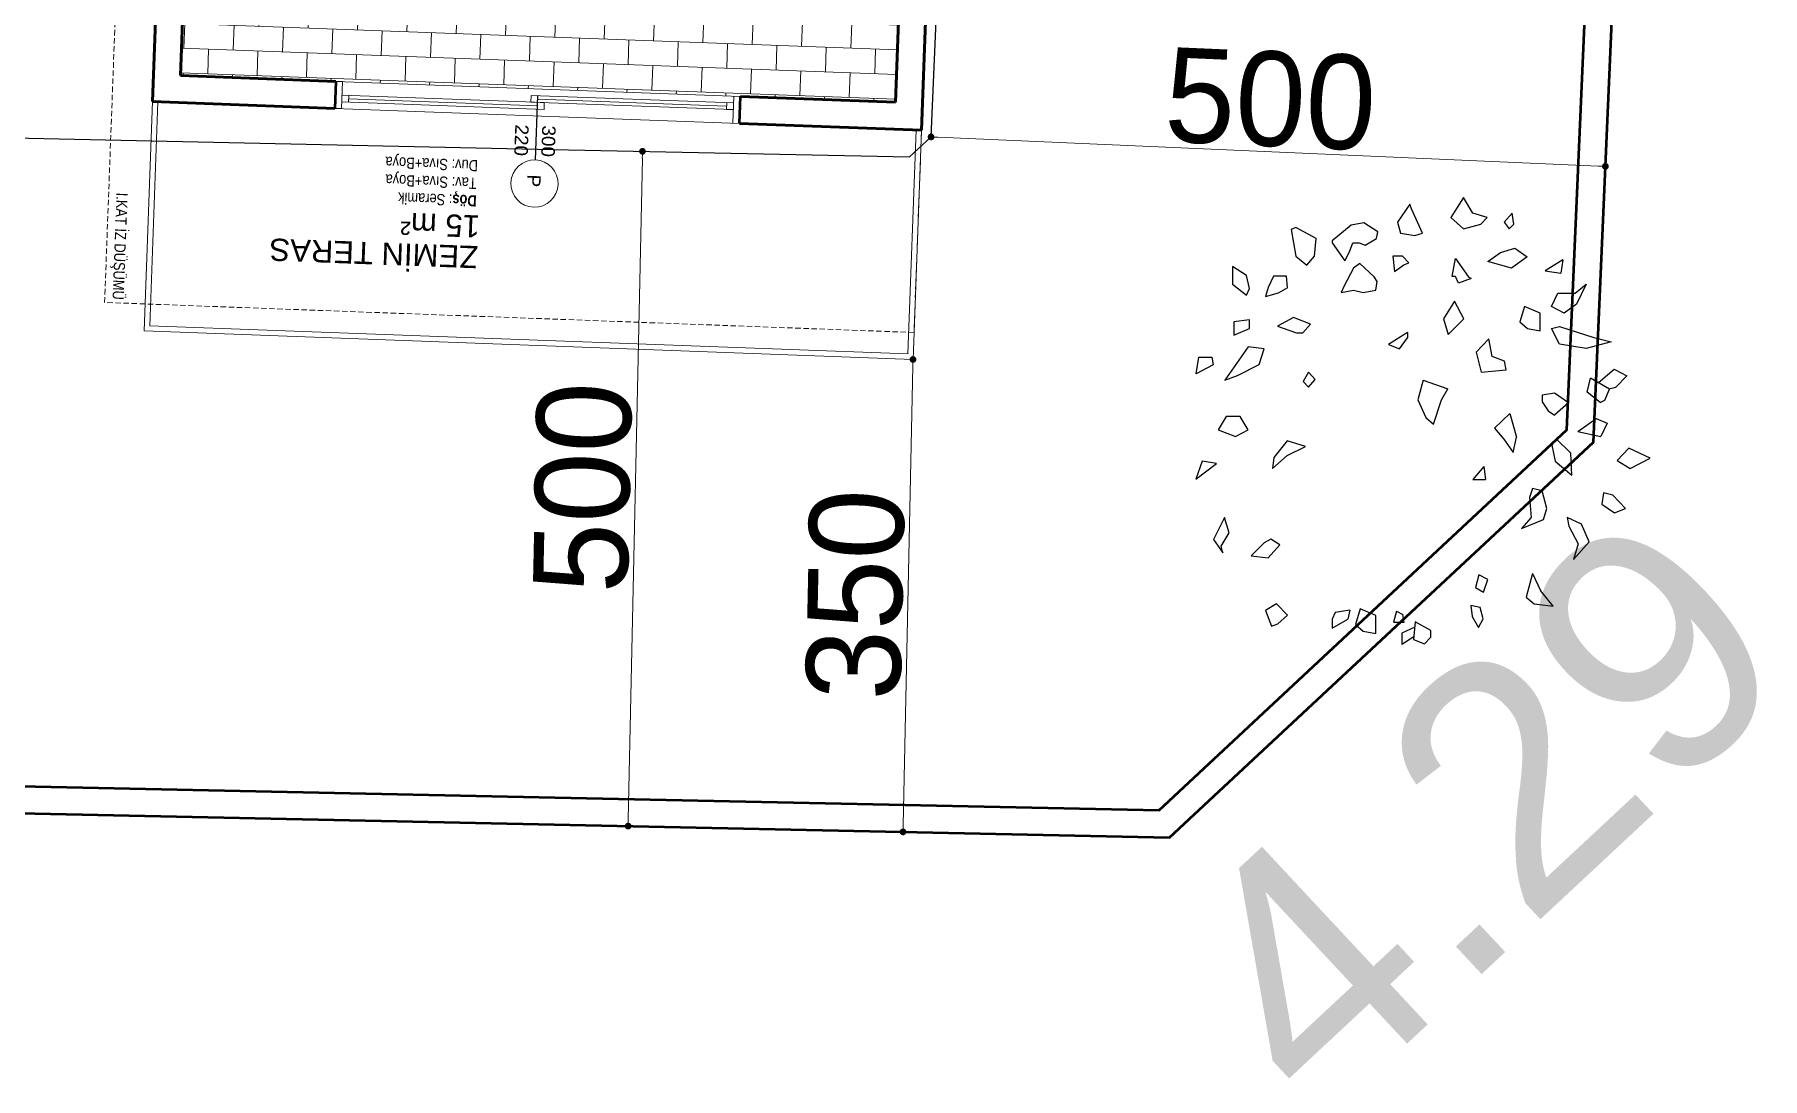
# Model space of a CAD drawing. Header units: centimetres. Extents: x 63871 to 181827, y -95930 to 42199.
# Drawn here: x 155609 to 156889, y 17958 to 18732 of the extents above; entities that cross this region are included whole.
import ezdxf

# ---------------------------------------------------------------- set-up
doc = ezdxf.new("R2010")
doc.units = ezdxf.units.CM
doc.linetypes.add('11-021_500-SatisOfisi_220512$0${ Diamond }', pattern=[12, 4, -2, 2, 2, -2])
for name, color, linetype, lineweight in [('A-AREA-IDEN', 7, 'Continuous', 9), ('A-FLOR-HRAL', 11, 'Continuous', 9), ('A-GLAZ', 151, 'Continuous', 9), ('A-WALL', 12, 'Continuous', 50), ('ARM_Pen_No__252', 8, 'Continuous', 18), ('İz DÜŞÜMÜ', 7, '11-021_500-SatisOfisi_220512$0${ Diamond }', 18), ('OLUK', 222, 'Continuous', 15), ('PARSEL SINIRI', 12, 'Continuous', 50), ('ROL_CEPHE', 1, 'Continuous', 0), ('ÇEKME MESAFESİ', 5, 'Continuous', 25)]:
    doc.layers.add(name, color=color, linetype=linetype, lineweight=lineweight)
for name, color, linetype in [('Bitirme - Duvar', 7, 'Continuous'), ('CAY', 94, 'Continuous'), ('Dıış Ölçü', 140, 'Continuous')]:
    doc.layers.add(name, color=color, linetype=linetype)
doc.styles.add('Arial', font='Arial.ttf', dxfattribs={"height": 250})
doc.styles.add('MtXpl_Arial_Narrow', font='')
doc.styles.add('MtXpl_Arial_Narrow_1', font='')
doc.styles.add('OLUŞTURULMUŞ_STİL_1', font='Arial.ttf')
doc.styles.add('RomanS', font='')
doc.styles.get("Standard").update_dxf_attribs({"font": 'Arial.ttf'})
doc.styles.get('MtXpl_Arial_Narrow').set_extended_font_data('Arial Narrow', bold=True)
doc.styles.get('MtXpl_Arial_Narrow_1').set_extended_font_data('Arial Narrow')
doc.styles.get('RomanS').set_extended_font_data('Stylus BT')
doc.dimstyles.new('BÖYÜK', dxfattribs={"dimtxt": 70, "dimasz": 5, "dimexe": 5, "dimexo": 5, "dimgap": 2, "dimtad": 3, "dimdec": 0, "dimzin": 0, "dimdsep": 46, "dimtxsty": 'RomanS', "dimblk": 'DOT', "dimcen": 5, "dimadec": 0, "dimazin": 0, "dimtfac": 1, "dimtdec": 0, "dimtix": 1, "dimtofl": 0, "dimtmove": 1, "dimatfit": 0, "dimldrblk": 'DOT', "dimfxl": 10, "dimfxlon": 1, "dimtolj": 1, "dimtzin": 0, "dimarcsym": 0})

# ---------------------------------------------------------------- blocks, each defined once
blk = doc.blocks.new('HRD')
at = {"layer": 'ARM_Pen_No__252'}
h = blk.add_hatch(dxfattribs=at)
h.set_pattern_fill('AR-B816', color=256, scale=0.09)
h.set_pattern_definition([(0, (-39959.2, 0), (0, 18.288), []), (90, (-39959.2, 0), (-18.288, 18.288), [18.288, -18.288])])
h.paths.add_polyline_path([(154149.6, 35592.5), (154149.6, 35503.5), (154219.6, 35503.5), (154219.6, 35483.2), (154324.6, 35483.2), (154324.6, 35692.5), (154369.6, 35692.5), (154369.6, 35927.5), (154369.6, 35927.5), (154369.6, 36097.5), (154369.6, 36177.5), (154254.6, 36177.5), (153954.6, 36177.5), (153839.6, 36177.5), (153839.6, 35897.6), (153869.6, 35897.5), (153869.6, 35882.5), (154019.6, 35882.5), (154019.6, 35872.5), (154019.6, 35833.3, -0.444416), (154030.5, 35823.5, -0.444416), (154019.6, 35813.7), (154019.6, 35773.5), (153939.6, 35773.5), (153939.6, 35692.5), (154019.6, 35692.5), (154019.6, 35687.5), (154019.6, 35633.7), (154020.6, 35632.9), (154019.6, 35631.5), (154019.6, 35592.5), (154019.6, 35582.5), (153989.6, 35582.5), (153989.6, 35577.5), (153989.6, 35497.5), (153989.6, 35437.5), (153994.6, 35437.5), (154094.6, 35437.5), (154139.6, 35437.5), (154139.6, 35592.5)])
at = {"layer": 'A-FLOR-HRAL'}
for p, q in [((154389.6, 36367.5), (153819.6, 36367.5)), ((153819.6, 36367.5), (153819.6, 36197.5)), ((154389.6, 36197.5), (154389.6, 36367.5)), ((154385.6, 36363.5), (153823.6, 36363.5)), ((153823.6, 36363.5), (153823.6, 36197.5)), ((154385.6, 36197.5), (154385.6, 36363.5))]:
    blk.add_line(p, q, dxfattribs=at)
at = {"layer": 'A-GLAZ', "ltscale": 3}
for p, q in [((153954.6, 36177.5), (153954.6, 36197.5)), ((153954.6, 36197.5), (153959.6, 36197.5)), ((154254.6, 36197.5), (153954.6, 36197.5)), ((153959.6, 36197.5), (153959.6, 36177.5)), ((153959.6, 36187.5), (154109.6, 36187.5)), ((153959.6, 36187.5), (153964.6, 36187.5)), ((153964.6, 36187.5), (153964.6, 36182.5)), ((154104.6, 36185), (153964.6, 36185)), ((154099.6, 36187.5), (154099.6, 36192.5)), ((154099.6, 36192.5), (154249.6, 36192.5)), ((154249.6, 36187.5), (154099.6, 36187.5)), ((154104.6, 36187.5), (154104.6, 36192.5)), ((154244.6, 36190), (154104.6, 36190)), ((154104.6, 36187.5), (154104.6, 36182.5)), ((154109.6, 36187.5), (154109.6, 36182.5)), ((154249.6, 36192.5), (154244.6, 36192.5)), ((154244.6, 36192.5), (154244.6, 36187.5)), ((154254.6, 36197.5), (154249.6, 36197.5)), ((154249.6, 36197.5), (154249.6, 36177.5)), ((154254.6, 36177.5), (154254.6, 36197.5)), ((153959.6, 36177.5), (153954.6, 36177.5)), ((154254.6, 36177.5), (153954.6, 36177.5)), ((154109.6, 36182.5), (153959.6, 36182.5)), ((154249.6, 36177.5), (154254.6, 36177.5))]:
    blk.add_line(p, q, dxfattribs=at)
at = {"layer": 'A-WALL', "lineweight": 53}
for p, q in [((153819.6, 35782.5), (153819.6, 36197.5)), ((153819.6, 36197.5), (153954.6, 36197.5)), ((154254.6, 36197.5), (154389.6, 36197.5)), ((154389.6, 36197.5), (154389.6, 36097.5)), ((153839.6, 36177.5), (153839.6, 35882.5)), ((153954.6, 36177.5), (153839.6, 36177.5)), ((154369.6, 36177.5), (154254.6, 36177.5)), ((154369.6, 36097.5), (154369.6, 36177.5))]:
    blk.add_line(p, q, dxfattribs=at)
at = {"layer": 'A-WALL', "lineweight": 50}
for p, q in [((153954.6, 36197.5), (153954.6, 36177.5)), ((154254.6, 36177.5), (154254.6, 36197.5))]:
    blk.add_line(p, q, dxfattribs=at)
at = {"layer": 'Bitirme - Duvar', "color": 161, "linetype": 'Continuous', "lineweight": 25}
blk.add_line((154104.6, 36230.2), (154104.6, 36182.7), dxfattribs=at)
at = {"layer": 'Bitirme - Duvar', "color": 251, "linetype": 'Continuous', "lineweight": 15}
for start, end in [(0, 180), (180, 0)]:
    blk.add_arc((154104.6, 36247.7), 17.5, start, end, dxfattribs=at)
at = {"layer": 'İz DÜŞÜMÜ'}
blk.add_lwpolyline([(153819.6, 36347.5), (154419.6, 36347.5), (154419.6, 35292.5), (154159.6, 35292.5), (154159.6, 35357.5), (153819.6, 35357.5), (153819.6, 36347.5)], dxfattribs=at)
for s, height, rotation, style, p in [('I.KAT İZ DÜŞÜMÜ', 8.316, 89.957, 'MtXpl_Arial_Narrow_1', (154413.8, 36265.8)), ('Döş', 8.32, 359.957, 'MtXpl_Arial_Narrow', (154147, 36258)), (': Seramik', 8.32, 359.957, 'MtXpl_Arial_Narrow_1', (154165, 36258)), ('Tav: Sıva+Boya', 8.316, 359.957, 'MtXpl_Arial_Narrow_1', (154147.5, 36245)), ('Duv: Sıva+Boya', 8.316, 359.957, 'MtXpl_Arial_Narrow_1', (154147, 36231.9))]:
    blk.add_text(s, height=height, rotation=rotation, dxfattribs=dict(style=style)).set_placement(p)
at = {"layer": 'A-AREA-IDEN', "width": 224.2, "attachment_point": 2, "line_spacing_factor": 0.941778, "style": 'Arial'}
for s, insert, char_height in [('ZEMİN TERAS', (154221.7, 36312), 16.469), ('15 m²', (154173.3, 36289.3), 16.47)]:
    blk.add_mtext(s, dxfattribs=dict(at, insert=insert, char_height=char_height))
at = {"layer": 'Bitirme - Duvar', "linetype": 'Continuous', "char_height": 10, "attachment_point": 7, "rotation": 90, "style": 'OLUŞTURULMUŞ_STİL_1'}
for s, insert in [('\\A1;P', (154110.2, 36241)), ('\\A1;300', (154100.6, 36204.3)), ('\\A1;220', (154120.6, 36204.3))]:
    blk.add_mtext(s, dxfattribs=dict(at, insert=insert))
blk = doc.blocks.new('_Dot')
at = {"color": 0, "linetype": 'ByBlock', "lineweight": -2}
blk.add_line((-0.5, 0), (-1, 0), dxfattribs=at)
at = {"color": 0, "linetype": 'ByBlock', "const_width": 0.5}
blk.add_lwpolyline([(-0.25, 0, 1), (0.25, 0, 1)], format="xyb", close=True, dxfattribs=at)
blk = doc.blocks.new('*D111')
at = {"layer": 'Defpoints', "color": 0, "transparency": 16777216}
for p in [(-155.7, 2473.2), (343.8, 2451.4), (343.8, 2451.4)]:
    blk.add_point(p, dxfattribs=at)
at = {"layer": 'Dıış Ölçü', "color": 0, "lineweight": -2, "transparency": 16777216}
for p, q in [((-155.7, 2473.2), (-155.5, 2478.2)), ((-150.7, 2473), (338.8, 2451.6)), ((343.8, 2451.4), (344, 2456.4))]:
    blk.add_line(p, q, dxfattribs=at)
at = {"layer": 'Dıış Ölçü', "color": 0, "lineweight": -2, "transparency": 16777216, "xscale": 5, "yscale": 5, "zscale": 5}
for p, rotation in [((-155.7, 2473.2), 177.5012920554905), ((343.8, 2451.4), 357.5012920554905)]:
    blk.add_blockref('_Dot', p, dxfattribs=dict(at, rotation=rotation))
at = {"layer": 'Dıış Ölçü', "color": 0, "transparency": 16777216, "insert": (95.8, 2501), "char_height": 70, "attachment_point": 5, "rotation": 357.5013, "style": 'RomanS'}
blk.add_mtext('\\A1;500', dxfattribs=at)
blk = doc.blocks.new('*D112')
at = {"layer": 'Defpoints', "color": 0, "transparency": 16777216}
for p in [(-360.4, 2462.3), (-380.1, 1962.6), (-371, 1962.4)]:
    blk.add_point(p, dxfattribs=at)
at = {"layer": 'Dıış Ölçü', "color": 0, "lineweight": -2, "transparency": 16777216}
for p, q in [((-365.4, 2462.4), (-374.5, 2462.6)), ((-369.6, 2457.5), (-380, 1967.6)), ((-376, 1962.5), (-385.1, 1962.7))]:
    blk.add_line(p, q, dxfattribs=at)
at = {"layer": 'Dıış Ölçü', "color": 0, "lineweight": -2, "transparency": 16777216, "xscale": 5, "yscale": 5, "zscale": 5}
for p, rotation in [((-369.5, 2462.5), 88.78874068386455), ((-380.1, 1962.6), 268.7887406838645)]:
    blk.add_blockref('_Dot', p, dxfattribs=dict(at, rotation=rotation))
at = {"layer": 'Dıış Ölçü', "color": 0, "transparency": 16777216, "insert": (-413.6, 2213.4), "char_height": 70, "attachment_point": 5, "rotation": 88.7887, "style": 'RomanS'}
blk.add_mtext('\\A1;500', dxfattribs=at)
blk = doc.blocks.new('*D133')
at = {"layer": 'Defpoints', "color": 0, "transparency": 16777216}
for p in [(-169.1, 2308.3), (-176.5, 1958.3), (-176.5, 1958.3)]:
    blk.add_point(p, dxfattribs=at)
at = {"layer": 'Dıış Ölçü', "color": 0, "lineweight": -2, "transparency": 16777216}
for p, q in [((-169.1, 2308.3), (-174.1, 2308.4)), ((-169.2, 2303.3), (-176.4, 1963.3)), ((-176.5, 1958.3), (-181.5, 1958.4))]:
    blk.add_line(p, q, dxfattribs=at)
at = {"layer": 'Dıış Ölçü', "color": 0, "lineweight": -2, "transparency": 16777216, "xscale": 5, "yscale": 5, "zscale": 5}
for p, rotation in [((-169.1, 2308.3), 88.78874068386524), ((-176.5, 1958.3), 268.7887406838652)]:
    blk.add_blockref('_Dot', p, dxfattribs=dict(at, rotation=rotation))
at = {"layer": 'Dıış Ölçü', "color": 0, "transparency": 16777216, "insert": (-211.6, 2134.1), "char_height": 70, "attachment_point": 5, "rotation": 88.7887, "style": 'RomanS'}
blk.add_mtext('\\A1;350', dxfattribs=at)
blk = doc.blocks.new('A$C5AA32782')
at = {"layer": 'CAY'}
for p, q in [((452.9, 931.4, 0), (426.3, 893.8, 0)), ((456.2, 922, 0), (452.9, 931.4, 0)), ((479.5, 870.3, 0), (456.2, 922, 0)), ((566, 945.5, 0), (539.4, 903.2, 0)), ((585.9, 912.6, 0), (566, 945.5, 0)), ((211.1, 882.5, 0), (201.2, 877.8, 0)), ((201.2, 877.8, 0), (211.1, 821.4, 0)), ((254.4, 859, 0), (211.1, 882.5, 0)), ((328.5, 887.1, 0), (288.5, 854.2, 0)), ((355.1, 891.8, 0), (328.5, 887.1, 0)), ((385, 873, 0), (355.1, 891.8, 0)), ((426.3, 893.8, 0), (432.9, 870.3, 0)), ((539.4, 903.2, 0), (566, 879.7, 0)), ((566, 879.7, 0), (602.6, 889.1, 0)), ((615.9, 903.2, 0), (585.9, 912.6, 0)), ((602.6, 889.1, 0), (615.9, 903.2, 0)), ((669.1, 912.6, 0), (652.5, 893.8, 0)), ((652.5, 893.8, 0), (662.4, 879.7, 0)), ((662.4, 879.7, 0), (672.4, 889.1, 0)), ((672.4, 889.1, 0), (669.1, 912.6, 0)), ((251, 821.4, 0), (254.4, 859, 0)), ((288.5, 854.2, 0), (288.5, 849.5, 0)), ((288.5, 849.5, 0), (315.2, 811.9, 0)), ((325.1, 830.7, 0), (331.8, 849.5, 0)), ((331.8, 849.5, 0), (345.1, 849.5, 0)), ((345.1, 849.5, 0), (358.4, 844.8, 0)), ((358.4, 844.8, 0), (381.7, 858.9, 0)), ((381.7, 858.9, 0), (385, 873, 0)), ((432.9, 870.3, 0), (462.9, 865.6, 0)), ((462.9, 865.6, 0), (479.5, 870.3, 0)), ((211.1, 821.4, 0), (234.4, 802.6, 0)), ((234.4, 802.6, 0), (251, 821.4, 0)), ((315.2, 811.9, 0), (325.1, 830.7, 0)), ((347, 805.9, 0), (333.7, 796.5, 0)), ((377, 777.7, 0), (347, 805.9, 0)), ((436.8, 821.9, 0), (416.8, 821.9, 0)), ((416.8, 821.9, 0), (420.1, 789, 0)), ((450.1, 807.8, 0), (436.8, 821.9, 0)), ((440.1, 803.1, 0), (450.1, 807.8, 0)), ((542.4, 778.7, 0), (549.1, 816.3, 0)), ((549.1, 816.3, 0), (575.7, 778.7, 0)), ((617.8, 810.6, 0), (644.5, 829.4, 0)), ((667.7, 796.5, 0), (617.8, 810.6, 0)), ((644.5, 829.4, 0), (674.4, 838.7, 0)), ((701, 820, 0), (667.7, 796.5, 0)), ((674.4, 838.7, 0), (701, 820, 0)), ((776.2, 813.8, 0), (739, 790.4, 0)), ((776.2, 813.8, 0), (772.2, 785.7, 0)), ((107, 781, 0), (77, 799.8, 0)), ((77, 799.8, 0), (77, 762.2, 0)), ((113.6, 752.8, 0), (107, 781, 0)), ((163.9, 778.9, 0), (152.9, 755.4, 0)), ((191.6, 778.9, 0), (163.9, 778.9, 0)), ((194, 755.2, 0), (191.6, 778.9, 0)), ((333.7, 796.5, 0), (313.8, 759, 0)), ((383.6, 768.3, 0), (377, 777.7, 0)), ((380.3, 749.6, 0), (383.6, 768.3, 0)), ((420.1, 789, 0), (440.1, 803.1, 0)), ((549.1, 778.7, 0), (542.4, 778.7, 0)), ((555.7, 764.6, 0), (549.1, 778.7, 0)), ((582.4, 774, 0), (555.7, 764.6, 0)), ((575.7, 778.7, 0), (582.4, 774, 0)), ((739, 790.4, 0), (772.2, 785.7, 0)), ((77, 762.2, 0), (107, 738.7, 0)), ((107, 738.7, 0), (113.6, 752.8, 0)), ((152.9, 755.4, 0), (147.3, 735.9, 0)), ((147.3, 735.9, 0), (175, 743.7, 0)), ((175, 743.7, 0), (194.4, 755.4, 0)), ((313.8, 759, 0), (307.1, 744.9, 0)), ((307.1, 744.9, 0), (333.7, 749.6, 0)), ((333.7, 749.6, 0), (353.7, 744.9, 0)), ((353.7, 744.9, 0), (380.3, 749.6, 0)), ((752.3, 715.2, 0), (765.6, 743.4, 0)), ((765.6, 743.4, 0), (802.2, 743.4, 0)), ((802.2, 743.4, 0), (825.4, 762.2, 0)), ((825.4, 762.2, 0), (805.5, 719.9, 0)), ((547, 726.4, 0), (523.7, 688.8, 0)), ((566.9, 688.8, 0), (547, 726.4, 0)), ((695, 715.3, 0), (685, 682.5, 0)), ((728.2, 701.2, 0), (695, 715.3, 0)), ((728.2, 663.7, 0), (728.2, 701.2, 0)), ((778.9, 701.1, 0), (752.3, 715.2, 0)), ((805.5, 719.9, 0), (778.9, 701.1, 0)), ((113.6, 687.1, 0), (80.3, 682.4, 0)), ((80.3, 682.4, 0), (80.3, 654.2, 0)), ((80.3, 654.2, 0), (113.6, 668.3, 0)), ((113.6, 668.3, 0), (113.6, 687.1, 0)), ((206.1, 691.9, 0), (172.9, 673.1, 0)), ((172.9, 673.1, 0), (212.8, 659, 0)), ((242.7, 677.8, 0), (206.1, 691.9, 0)), ((212.8, 659, 0), (226.1, 659, 0)), ((226.1, 659, 0), (242.7, 677.8, 0)), ((447.5, 660.3, 0), (407.6, 634.6, 0)), ((447.5, 660.3, 0), (447.5, 648.7, 0)), ((523.7, 688.8, 0), (533.7, 655.9, 0)), ((533.7, 655.9, 0), (566.9, 688.8, 0)), ((685, 682.5, 0), (701.6, 668.4, 0)), ((701.6, 668.4, 0), (728.2, 663.7, 0)), ((752.3, 668.3, 0), (768.9, 673, 0)), ((768.9, 635.4, 0), (752.3, 668.3, 0)), ((768.9, 673, 0), (842.1, 649.5, 0)), ((110.8, 630, 0), (80.9, 587.7, 0)), ((144.1, 625.3, 0), (110.8, 630, 0)), ((134.1, 592.4, 0), (144.1, 625.3, 0)), ((407.6, 634.6, 0), (430.9, 625.3, 0)), ((430.9, 625.3, 0), (447.5, 648.7, 0)), ((619.8, 646.7, 0), (593.2, 618.5, 0)), ((626.5, 609.1, 0), (619.8, 646.7, 0)), ((825.4, 626, 0), (768.9, 635.4, 0)), ((878.7, 640.1, 0), (825.4, 626, 0)), ((842.1, 649.5, 0), (878.7, 640.1, 0)), ((0.4, 572.3, 0), (5.9, 607.5, 0)), ((36.4, 591.8, 0), (0.4, 572.3, 0)), ((5.9, 607.5, 0), (33.6, 607.5, 0)), ((33.6, 607.5, 0), (36.4, 591.8, 0)), ((80.9, 587.7, 0), (60.9, 559.5, 0)), ((87.6, 568.9, 0), (134.1, 592.4, 0)), ((593.2, 618.5, 0), (603.2, 576.2, 0)), ((653.1, 599.7, 0), (626.5, 609.1, 0)), ((656.4, 580.9, 0), (653.1, 599.7, 0)), ((60.9, 559.5, 0), (87.6, 568.9, 0)), ((238.2, 576, 0), (227.1, 556.4, 0)), ((227.1, 556.4, 0), (238.2, 544.7, 0)), ((252.1, 560.3, 0), (238.2, 576, 0)), ((238.2, 544.7, 0), (252.1, 560.3, 0)), ((480.7, 559.5, 0), (469.6, 517.6, 0)), ((480.7, 559.5, 0), (532.8, 541.1, 0)), ((603.2, 576.2, 0), (656.4, 580.9, 0)), ((827.9, 533.9, 0), (835.1, 563.5, 0)), ((875, 540, 0), (835.1, 563.5, 0)), ((851.7, 554.1, 0), (885, 582.3, 0)), ((885, 582.3, 0), (911.6, 568.2, 0)), ((911.6, 568.2, 0), (888.3, 544.7, 0)), ((469.6, 517.6, 0), (486.2, 480, 0)), ((502.9, 465.9, 0), (519.5, 517.6, 0)), ((519.5, 517.6, 0), (532.8, 541.1, 0)), ((758.9, 532, 0), (732.3, 527.3, 0)), ((732.3, 527.3, 0), (732.3, 513.2, 0)), ((732.3, 513.2, 0), (745.6, 494.4, 0)), ((788.5, 511.1, 0), (758.9, 532, 0)), ((855.1, 511.8, 0), (827.9, 533.9, 0)), ((855.1, 511.8, 0), (865, 516.5, 0)), ((865, 516.5, 0), (875, 540, 0)), ((873.9, 540.7, 0), (888.3, 544.7, 0)), ((63.9, 482, 0), (47.2, 453.8, 0)), ((93.8, 482, 0), (63.9, 482, 0)), ((110.4, 453.8, 0), (93.8, 482, 0)), ((486.2, 480, 0), (502.9, 465.9, 0)), ((664, 488.3, 0), (631.4, 457.6, 0)), ((664, 488.3, 0), (678, 438.8, 0)), ((745.6, 494.4, 0), (758.9, 485, 0)), ((788.5, 511.1, 0), (758.9, 485, 0)), ((807.7, 450.2, 0), (846.9, 477.9, 0)), ((846.9, 477.9, 0), (870.2, 468.5, 0)), ((47.2, 453.8, 0), (83.8, 439.7, 0)), ((83.8, 439.7, 0), (110.4, 453.8, 0)), ((631.4, 457.6, 0), (651.4, 434.1, 0)), ((671.4, 405.9, 0), (678, 438.8, 0)), ((807.7, 450.2, 0), (856.9, 440.3, 0)), ((870.2, 468.5, 0), (856.9, 440.3, 0)), ((192.8, 430.8, 0), (165.1, 395.5, 0)), ((231.6, 419, 0), (192.8, 430.8, 0)), ((192.8, 399.5, 0), (231.6, 419, 0)), ((651.4, 434.1, 0), (671.4, 405.9, 0)), ((762.3, 435, 0), (752.8, 421.6, 0)), ((752.8, 421.6, 0), (759.9, 388.1, 0)), ((793.1, 404.9, 0), (762.3, 435, 0)), ((795.4, 358, 0), (793.1, 404.9, 0)), ((915.7, 415.1, 0), (891.6, 389.5, 0)), ((961, 393.8, 0), (915.7, 415.1, 0)), ((13.3, 387.6, 0), (0, 350, 0)), ((0, 350, 0), (43.2, 382.9, 0)), ((43.2, 382.9, 0), (13.3, 387.6, 0)), ((162.3, 372.1, 0), (192.8, 399.5, 0)), ((165.1, 395.5, 0), (162.3, 372.1, 0)), ((609.3, 376.3, 0), (585.9, 348.8, 0)), ((609.3, 376.3, 0), (612.6, 348.8, 0)), ((759.9, 388.1, 0), (795.4, 358, 0)), ((891.6, 389.5, 0), (918.8, 372.4, 0)), ((918.8, 372.4, 0), (961, 393.8, 0)), ((585.9, 348.8, 0), (612.6, 348.8, 0)), ((712.3, 330, 0), (705.7, 311.2, 0)), ((732.3, 325.3, 0), (712.3, 330, 0)), ((705.7, 311.2, 0), (709, 268.9, 0)), ((742.3, 287.7, 0), (732.3, 325.3, 0)), ((862, 320.6, 0), (858.7, 297.1, 0)), ((858.7, 297.1, 0), (885.3, 278.3, 0)), ((882, 315.9, 0), (862, 320.6, 0)), ((908.6, 287.7, 0), (882, 315.9, 0)), ((60.4, 268.9, 0), (37.1, 221.9, 0)), ((70.4, 236, 0), (60.4, 268.9, 0)), ((709, 268.9, 0), (689.1, 245.4, 0)), ((689.1, 245.4, 0), (735.6, 264.2, 0)), ((735.6, 264.2, 0), (742.3, 287.7, 0)), ((815.5, 254.8, 0), (785.5, 268.9, 0)), ((785.5, 268.9, 0), (788.8, 250.1, 0)), ((885.3, 278.3, 0), (908.6, 287.7, 0)), ((37.1, 221.9, 0), (57.1, 193.7, 0)), ((53.7, 207.8, 0), (70.4, 236, 0)), ((158.3, 222.5, 0), (144.4, 214.7, 0)), ((177.7, 210.8, 0), (158.3, 222.5, 0)), ((788.8, 250.1, 0), (808.8, 212.5, 0)), ((788.8, 250.1, 0), (808.8, 212.5, 0)), ((832.1, 217.2, 0), (815.5, 254.8, 0)), ((57.1, 193.7, 0), (53.7, 207.8, 0)), ((144.4, 214.7, 0), (116.7, 187.3, 0)), ((116.7, 187.3, 0), (152.8, 183.4, 0)), ((152.8, 183.4, 0), (177.7, 210.8, 0)), ((798.8, 179.6, 0), (832.1, 217.2, 0)), ((808.8, 212.5, 0), (798.8, 179.6, 0)), ((598.8, 147.3, 0), (591.7, 120.5, 0)), ((617.8, 137.2, 0), (598.8, 147.3, 0)), ((711.9, 149.9, 0), (699, 99.8, 0)), ((711.9, 149.9, 0), (729, 113.9, 0)), ((591.7, 120.5, 0), (608.3, 110.5, 0)), ((608.3, 110.5, 0), (617.8, 137.2, 0)), ((755.6, 81, 0), (729, 113.9, 0)), ((170.2, 85.7, 0), (146.9, 71.6, 0)), ((193.4, 62.2, 0), (170.2, 85.7, 0)), ((347.3, 75.1, 0), (337.3, 42.2, 0)), ((380.6, 61, 0), (347.3, 75.1, 0)), ((601.4, 77.9, 0), (581.4, 82.6, 0)), ((581.4, 82.6, 0), (584.8, 59.1, 0)), ((608, 54.4, 0), (601.4, 77.9, 0)), ((699, 99.8, 0), (715.7, 85.7, 0)), ((715.7, 85.7, 0), (755.6, 81, 0)), ((146.9, 71.6, 0), (160.2, 38.7, 0)), ((160.2, 38.7, 0), (173.5, 43.4, 0)), ((173.5, 43.4, 0), (193.4, 62.2, 0)), ((294.7, 67.6, 0), (288.1, 53.5, 0)), ((288.1, 53.5, 0), (288.1, 34.7, 0)), ((288.1, 34.7, 0), (321.3, 53.5, 0)), ((325.8, 72.5, 0), (294.7, 67.6, 0)), ((325.8, 72.5, 0), (321.3, 53.5, 0)), ((337.3, 42.2, 0), (354, 28.1, 0)), ((380.6, 23.4, 0), (380.6, 61, 0)), ((424.6, 70.4, 0), (418.1, 47.4, 0)), ((418.1, 47.4, 0), (440.3, 47.4, 0)), ((424.6, 70.4, 0), (437.5, 63.1, 0)), ((440.3, 47.4, 0), (437.5, 63.1, 0)), ((463.9, 47.9, 0), (460.6, 10.4, 0)), ((497.2, 29.2, 0), (463.9, 47.9, 0)), ((584.8, 59.1, 0), (598.1, 35.6, 0)), ((598.1, 35.6, 0), (608, 54.4, 0)), ((354, 28.1, 0), (380.6, 23.4, 0)), ((462.9, 36.2, 0), (435.8, 23.5, 0)), ((435.8, 23.5, 0), (435.8, 0, 0)), ((461.1, 15.9, 0), (435.8, 0, 0)), ((460.6, 10.4, 0), (483.9, 1, 0)), ((483.9, 1, 0), (497.2, 15.1, 0)), ((497.2, 15.1, 0), (497.2, 29.2, 0))]:
    blk.add_line(p, q, dxfattribs=at)
blk = doc.blocks.new('yerleşim planı')
at = {"layer": 'PARSEL SINIRI'}
for points in [[(-1962.3, 1996), (-1961.8, 2016.1), (-434.5, 1983.8), (13.2, 1974.3), (315.3, 2256.2), (358.3, 3240.7)], [(-1962.3, 1996.1), (-435, 1963.8), (20.9, 1954.1), (334.9, 2247.1), (378.2, 3239.8)]]:
    blk.add_lwpolyline(points, dxfattribs=at)
at = {"layer": 'ÇEKME MESAFESİ'}
blk.add_lwpolyline([(-10271.2, 8561.4), (-11017.9, 6545.7), (-10466.3, 2734.9), (-10398.8, 2675.1), (-6364.3, 2589.3), (-5268.6, 2566.1), (-424.4, 2463.7), (-171.6, 2458.3), (-155.7, 2473.2), (-40.8, 5105.4), (273.3, 12259)], dxfattribs=at)
at = {"rotation": 177.873189238168}
blk.add_blockref('HRD', (154894.2, 32942.3), dxfattribs=at)
at = {"layer": 'CAY', "xscale": 0.3501001178103892, "yscale": 0.3501001178103892, "zscale": 0.3501001178103892}
blk.add_blockref('A$C5AA32782', (40.5, 2097.2, 0), dxfattribs=at)
at = {"layer": 'ROL_CEPHE', "lineweight": 0}
blk.add_text('4.29', height=180, rotation=43.0189, dxfattribs=at).set_placement((133.1, 1741.9))
at = {"layer": 'Dıış Ölçü'}
for p1, p2, distance, picture, middle in [((-155.7, 2473.2), (343.8, 2451.4), 0, '*D111', (95.8, 2501)), ((-360.4, 2462.3), (-371, 1962.4), -9.1, '*D112', (-413.6, 2213.4)), ((-169.1, 2308.3), (-176.5, 1958.3), 0, '*D133', (-211.6, 2134.1))]:
    dim = blk.add_aligned_dim(p1=p1, p2=p2, distance=distance, dimstyle='BÖYÜK', dxfattribs=at)
    dim.commit()
    dim.dimension.update_dxf_attribs({"geometry": picture, "text_midpoint": middle})

msp = doc.modelspace()

# ---------------------------------------------------------------- block references
at = {"layer": 'OLUK'}
msp.add_blockref('yerleşim planı', (156428.8, 16182.6), dxfattribs=at)

doc.saveas('drawing.dxf')
